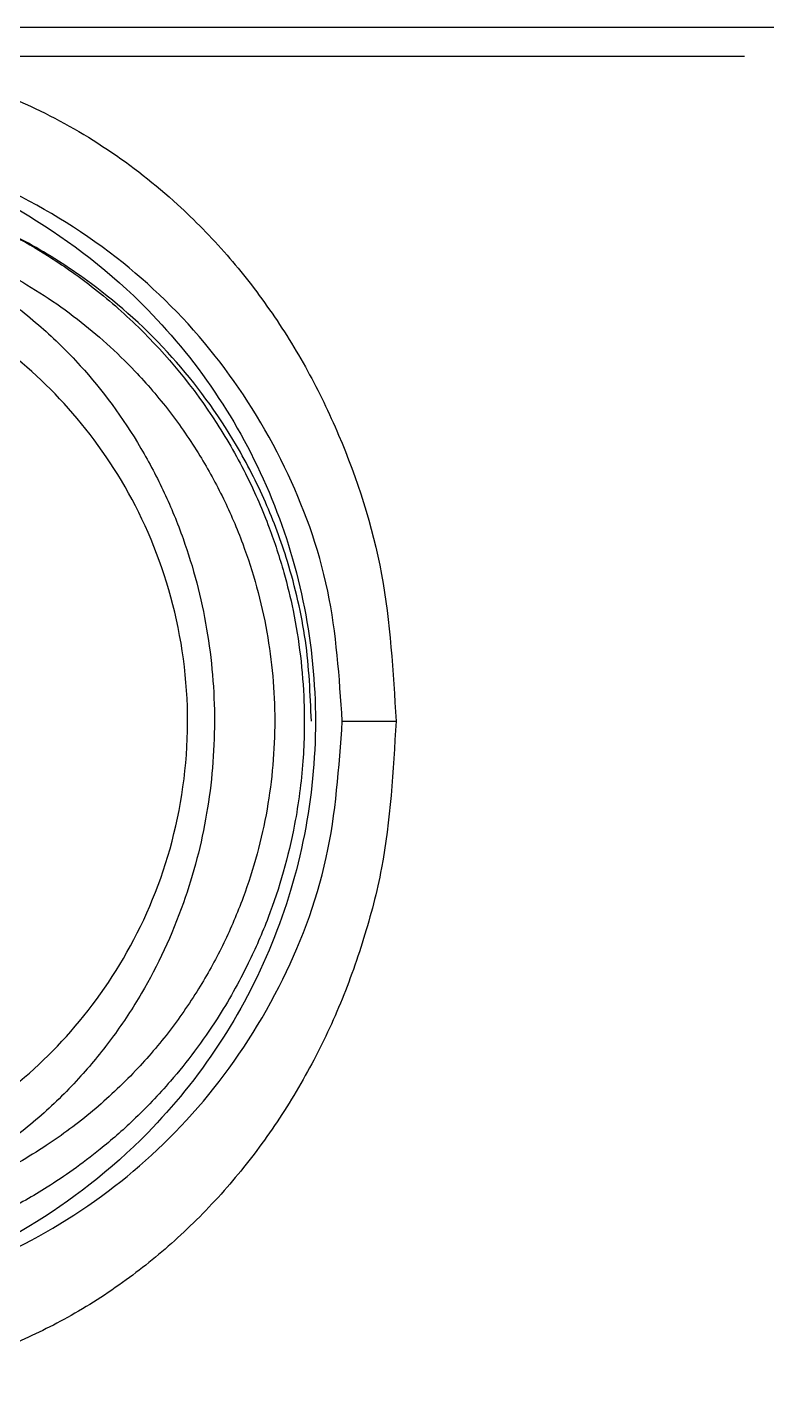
# Model space of a CAD drawing. Header units: inches. Extents: x 0 to 34.2, y 0 to 22.
# Drawn here: x 4.7198 to 4.7595, y 9.8123 to 9.8845 of the extents above; entities that cross this region are included whole.
import ezdxf

# ---------------------------------------------------------------- set-up
doc = ezdxf.new("R2010")
doc.units = ezdxf.units.IN
doc.header["$MEASUREMENT"] = 0

msp = doc.modelspace()

# ---------------------------------------------------------------- linework, layer by layer
at = {"color": 7, "linetype": 'Continuous', "lineweight": 25}
for p, q in [((4.651652394343193, 9.884548589324897), (4.759459486031462, 9.884548589324897)), ((4.757894607209314, 9.8829837105027), (4.708097754937304, 9.8829837105027))]:
    msp.add_line(p, q, dxfattribs=at)
for points, knots in [([(4.708492332907724, 9.882980888972202), (4.709651228141235, 9.882922323896098), (4.71196205222301, 9.882805545791951), (4.715807331035769, 9.881993280972752), (4.71987407792478, 9.880529304771345), (4.724032197423071, 9.878202515685626), (4.727520153982509, 9.875480036896539), (4.730380604319279, 9.872557649656276), (4.732698565017101, 9.869599242562643), (4.734696234014548, 9.86639742697527), (4.736891454214083, 9.861860537240958), (4.738916333406689, 9.855666747403319), (4.739228967068453, 9.85029797669033), (4.739382499313599, 9.847661410247296)], [0, 0, 0, 0, 0.08134366273472737, 0.1621983500655471, 0.2720787226818638, 0.3742206975013666, 0.4727346415711632, 0.5469598833776848, 0.6163090684533096, 0.6854786100892272, 0.7509437136191937, 0.8776901674173955, 1, 1, 1, 1]), ([(4.736528040155109, 9.847661410247296), (4.736371875605407, 9.850006059208521), (4.736052348442854, 9.854803428585537), (4.733566831917631, 9.861510381727376), (4.729816815582074, 9.867447577475394), (4.724763676715174, 9.8724584124794), (4.718657607668671, 9.876217805221174), (4.711764342609907, 9.878620472405949), (4.70696095578003, 9.878831757811675), (4.704529533174332, 9.878938708205302)], [0, 0, 0, 0, 0.1155734995777406, 0.2364741062924376, 0.366434446227562, 0.5068994999445173, 0.6645219293199436, 0.8301846189678299, 1, 1, 1, 1]), ([(4.704529533174332, 9.878938708205302), (4.707198429499149, 9.878681738379047), (4.712443113229083, 9.878176763549593), (4.719815286204449, 9.874922272453059), (4.725719496824462, 9.870386615107613), (4.73002489778891, 9.865100304956616), (4.732901263818009, 9.859712166494443), (4.734692014351095, 9.853822903111336), (4.735301707650253, 9.847661410247296), (4.734692014351095, 9.841499917383254), (4.732901263818009, 9.835610654000147), (4.73002489778891, 9.830222515538061), (4.725719496824462, 9.824936205386978), (4.719815286204449, 9.820400548041532), (4.712443113229313, 9.817146056945099), (4.707198429499607, 9.816641082115638), (4.704529533174789, 9.816384112289382)], [0, 0, 0, 0, 0.09651045677374535, 0.1896539845786548, 0.2769271935242548, 0.337755700496683, 0.3946021969261749, 0.4482157881682871, 0.5000000000016671, 0.5517842118350452, 0.6053978030771574, 0.6622442995066381, 0.7230728064790439, 0.8103460154246822, 0.9034895432300569, 1, 1, 1, 1]), ([(4.705408094109409, 9.877023548890095), (4.706796428541967, 9.876954628625576), (4.709428300220639, 9.87682397617751), (4.712923450485388, 9.876000523333095), (4.715583796477311, 9.875095257853777), (4.71749413001878, 9.874265845655037), (4.719175649499221, 9.873422845484036), (4.721059395596022, 9.87233077571994), (4.723325553398389, 9.870744174207896), (4.726449743120822, 9.868030481366798), (4.72927857681155, 9.864631360062376), (4.73145031799568, 9.860815406577297), (4.732619380043044, 9.858131727870822), (4.733406795890538, 9.855730841573367), (4.734148700646722, 9.852682333201917), (4.734560225487233, 9.849285932738484), (4.734487202765859, 9.845445582450209), (4.733971312316754, 9.841525832392104), (4.73292529620751, 9.837895656382829), (4.731444732372859, 9.834503136279695), (4.729756653676594, 9.831520515823673), (4.727677499241212, 9.828756766789954), (4.725545007544726, 9.826525144616209), (4.723792407529794, 9.824990283797815), (4.722257989360617, 9.823825931406462), (4.720573661385377, 9.822698318676316), (4.718236410587906, 9.821369422127598), (4.714837840827165, 9.81990318048751), (4.710449508150136, 9.818627922490922), (4.707151096701084, 9.81842038681435), (4.70541320597995, 9.818311038926105)], [0, 0, 0, 0, 0.05249580126995361, 0.09951652096771975, 0.13393301937547, 0.156141428148775, 0.1744518747984786, 0.2005522992106852, 0.2340174224958246, 0.2718578682652701, 0.3428935254975163, 0.3758382897530121, 0.404347465819953, 0.4279005363232667, 0.4470128377440041, 0.4908561185135885, 0.5189204045187907, 0.5493499045539406, 0.5971111579805716, 0.6228050393514079, 0.6569080259465984, 0.7007089183396935, 0.7325309664742474, 0.7592425750698119, 0.7803003425159228, 0.8000645764091529, 0.831572510662816, 0.876272796726046, 0.934809722248208, 1, 1, 1, 1]), ([(4.73488620917364, 9.847661410247296), (4.734827112673296, 9.8491030923703), (4.734738099643996, 9.851274599860792), (4.734189247655916, 9.85409023717745), (4.733526429551556, 9.856582422187246), (4.732475326960111, 9.85939531429559), (4.730528133901647, 9.8631804511116), (4.727499466622854, 9.8672899878436), (4.72372396383644, 9.87066477059638), (4.720050925165955, 9.873040998949781), (4.716680935625318, 9.87464431604392), (4.713047321352215, 9.87581278625818), (4.709290276117107, 9.876546103289611), (4.706723366252856, 9.876572181275339), (4.705483628350589, 9.876584776134283)], [0, 0, 0, 0, 0.07720383048289607, 0.1162868662461857, 0.1562034560099828, 0.2199946428191569, 0.286317749580623, 0.4067634336539314, 0.5359840123927739, 0.6234235455401241, 0.7128946498962622, 0.805323224404441, 0.9059771514259822, 1, 1, 1, 1]), ([(4.704762302173792, 9.87462762907622), (4.705310901204918, 9.87463419266043), (4.707028783968333, 9.874654745865318), (4.709658185855432, 9.87420935087143), (4.712726912705634, 9.87333143218617), (4.71548600784134, 9.872125473235716), (4.718136798351313, 9.870542725496435), (4.720490114441928, 9.868713938063546), (4.72315470587815, 9.866098431904266), (4.725371010011179, 9.863117016960784), (4.727083429952602, 9.859871492512829), (4.728375661953509, 9.85673517279722), (4.729447140739461, 9.852673254363513), (4.729878364774722, 9.847657135946184), (4.729517873401209, 9.843515394293266), (4.728831834027879, 9.840324961290897), (4.727813673481057, 9.837000073131453), (4.726305012927819, 9.833804470082205), (4.724370179456681, 9.830859249188945), (4.722595966990845, 9.828679225857353), (4.720510024228238, 9.82662467969844), (4.718425053572835, 9.82500273226004), (4.716428696088435, 9.82375015394476), (4.714571963955432, 9.822790227407546), (4.712361296890425, 9.821882609239298), (4.709598991585569, 9.821100537389228), (4.706973569758388, 9.820661258083586), (4.705273544797512, 9.820688971056539), (4.7047426289471, 9.820697625786321)], [0, 0, 0, 0, 0.0240963611366887, 0.07545533455475098, 0.1157050079303461, 0.1609852272167717, 0.2015129850176511, 0.2409185887437712, 0.2775176755538982, 0.3417632366122603, 0.3714591698123934, 0.3996760265005785, 0.4508003444284824, 0.4999904320222899, 0.5487642050835507, 0.5738177377662877, 0.5994938721037183, 0.6572181748525459, 0.6884682429193197, 0.7214349830249731, 0.758379210869626, 0.7982991970175869, 0.824731401299312, 0.8534688009111215, 0.884521746215372, 0.9253389875497225, 0.9766834512311475, 1, 1, 1, 1]), ([(4.705919624474062, 9.874642205544855), (4.707355987514715, 9.874590565468425), (4.710336157171804, 9.874483422507577), (4.714682185303724, 9.8733398851697), (4.718788532503206, 9.871552280917223), (4.722391126552006, 9.869211870161271), (4.725209436271498, 9.866686230012869), (4.727355401903914, 9.864187607109931), (4.728929529329982, 9.86190586506253), (4.730229901129116, 9.85954471592275), (4.731547061857642, 9.856483794380566), (4.732640359136202, 9.852542890516732), (4.73307795768963, 9.8476988733457), (4.732726459442581, 9.843696757126327), (4.73203068413992, 9.840578956770807), (4.731263211251957, 9.838187696145082), (4.730253955045987, 9.835826593514813), (4.728957780419181, 9.83346150860916), (4.727388345058994, 9.831177973008568), (4.725481135722065, 9.828949802859663), (4.72327621552334, 9.82687958262829), (4.720712961291758, 9.82498237408729), (4.717874268060452, 9.823349922470538), (4.713607707654015, 9.821618342792208), (4.70956507614866, 9.820524634805398), (4.706587586786821, 9.820780630026627), (4.705933438616638, 9.82083687163986)], [0, 0, 0, 0, 0.05905686902375507, 0.1225313407229085, 0.1811679770715068, 0.2355112056795694, 0.2851785445628067, 0.3180201491211182, 0.3497027310673674, 0.3777454765442054, 0.4049221774604003, 0.4537828848585641, 0.4996743581825409, 0.5456228171702093, 0.5698588587543617, 0.5946191600398755, 0.6218575372911409, 0.6499554470787401, 0.6815154559242488, 0.7143232012371697, 0.7515821672917522, 0.7902136378497819, 0.8332222244023398, 0.8773733972630751, 0.9730591924774092, 0.9999999999999999, 0.9999999999999999, 0.9999999999999999, 0.9999999999999999]), ([(4.698517147837995, 9.823128642546731), (4.700643711895827, 9.82287598990606), (4.704901324879666, 9.822370151786815), (4.711282149909472, 9.82368667164039), (4.716870607611721, 9.826362689122627), (4.7214954139948, 9.830210342763296), (4.725064358662109, 9.834849471500355), (4.727639634777708, 9.840736712179943), (4.728631744799404, 9.84757013187772), (4.727686494230188, 9.854416117262645), (4.725153534356586, 9.860320970280998), (4.721607453812535, 9.864997801061135), (4.716996483322777, 9.868880844258692), (4.711424095280208, 9.871586381293927), (4.705052537937174, 9.872942895085655), (4.700797522214605, 9.872462941654527), (4.698662343370163, 9.872222099674286)], [0, 0, 0, 0, 0.08313539746995942, 0.1664461253327765, 0.2498106740216246, 0.3121108868380197, 0.3747648044063206, 0.4374042312855801, 0.5002606875853325, 0.562738922379136, 0.6253953160634015, 0.6879198810478704, 0.7503686180317911, 0.8337188594621788, 0.9165596564869221, 0.9999999999999999, 0.9999999999999999, 0.9999999999999999, 0.9999999999999999]), ([(4.704529533174789, 9.816384112289382), (4.706851248160969, 9.816479311410932), (4.711442799770664, 9.816667582444234), (4.718058923006966, 9.818857355392272), (4.724059530536925, 9.822343149026125), (4.729247182085709, 9.827171344882869), (4.733272245087351, 9.83317427495736), (4.736003169269019, 9.840164018675509), (4.736355963775194, 9.84520342670173), (4.736528040155109, 9.847661410247296)], [0, 0, 0, 0, 0.1621866059468544, 0.3207491772263585, 0.4722827106106215, 0.6142439200220007, 0.7516524395486216, 0.8788678721761891, 1, 1, 1, 1]), ([(4.739382499313599, 9.847661410247296), (4.739235177931828, 9.84502275953163), (4.739012785211532, 9.841039517560946), (4.737697039673979, 9.836023837865865), (4.73638004892679, 9.832387796349046), (4.734693519126424, 9.828924805957735), (4.732699337306384, 9.825723776657654), (4.73038041639118, 9.822765171561073), (4.727823374320874, 9.82015244510144), (4.72498177700291, 9.81783916984581), (4.722004147363341, 9.815941601183022), (4.718772912102791, 9.814381103446784), (4.715442036092602, 9.813253001138966), (4.711961957225745, 9.812517099698807), (4.709651196411702, 9.812400438146803), (4.708492332907724, 9.812341931522388)], [0, 0, 0, 0, 0.1222631074599994, 0.1845653682813027, 0.2492589731609463, 0.3146977834097832, 0.3838421850312032, 0.4531635096201346, 0.5273617633444123, 0.6001875597351398, 0.6793457092684178, 0.7538894802989317, 0.8378636133728914, 0.9186874123843417, 1, 1, 1, 1]), ([(4.736528040155109, 9.847661410247296), (4.737001323519461, 9.847661410247296), (4.737846489839416, 9.847661410247296), (4.738913154518265, 9.847661410247296), (4.739382499313599, 9.847661410247296)], [0, 0, 0, 0, 0.5599884342671838, 1, 1, 1, 1])]:
    msp.add_open_spline(points, degree=3, knots=knots, dxfattribs=at)

doc.saveas('drawing.dxf')
